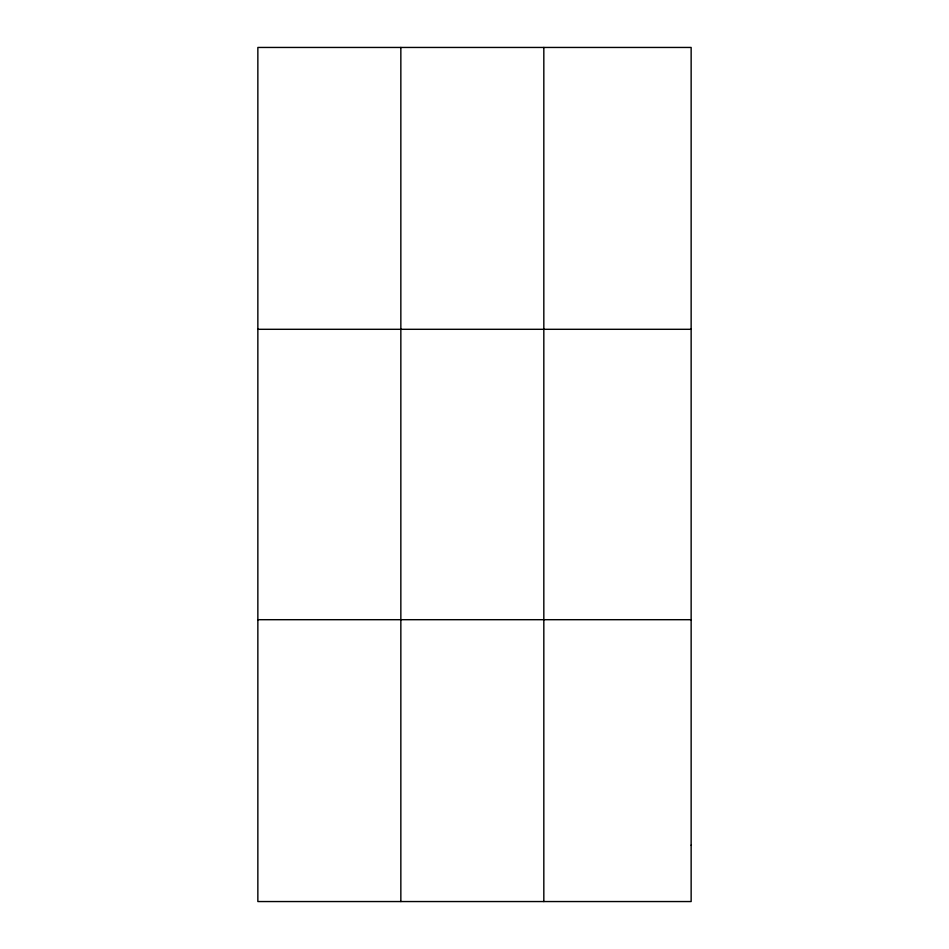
<?xml version="1.0" encoding="UTF-8"?>
<svg xmlns="http://www.w3.org/2000/svg" width="949" height="949" viewBox="0 0 949 949"><rect width="100%" height="100%" fill="white"/><g stroke="black" fill="none" stroke-linecap="round" stroke-linejoin="round"><path stroke-width="1.42" d="M400.846 47.45L400.846 901.55M543.824 47.45L543.824 901.55M257.855 329.303L691.145 329.303M257.855 619.697L691.145 619.697M691.145 845.179L691.145 901.55L257.855 901.55L257.855 47.45L691.145 47.45L691.145 845.179"/></g></svg>
